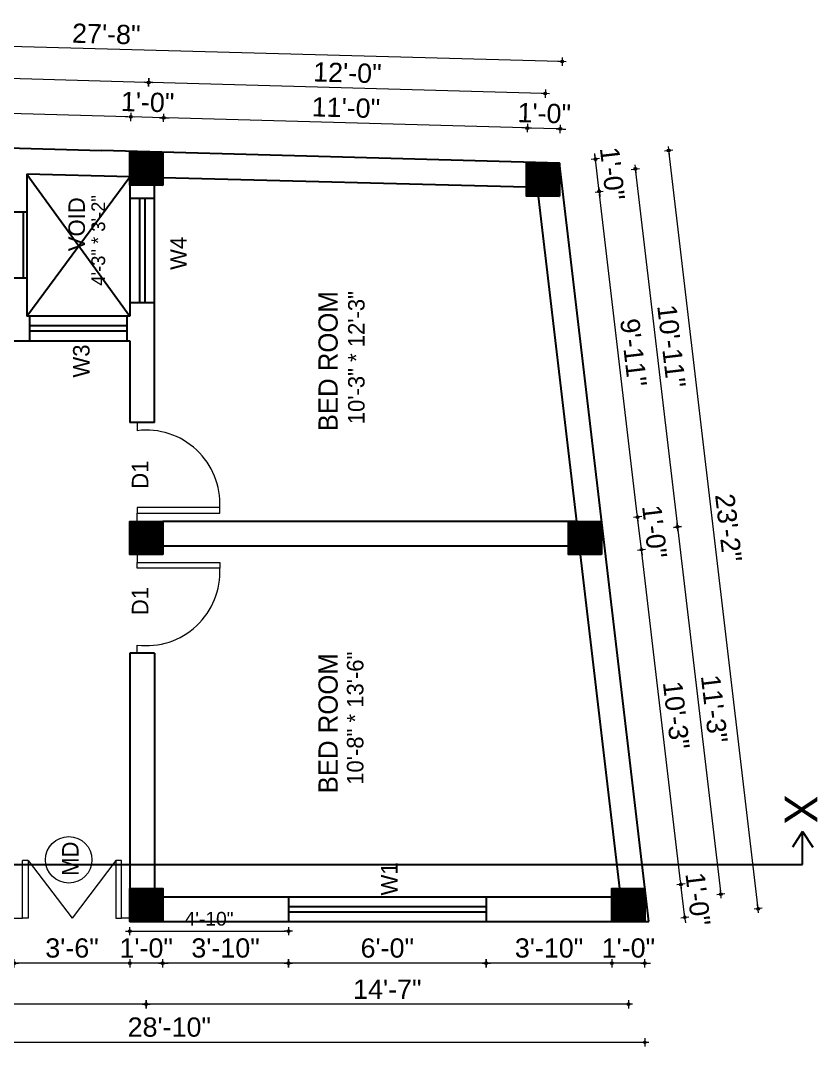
# Model space of a CAD drawing. Header units: inches. Extents: x 10143 to 33197, y -150 to 3760.
# Drawn here: x 27827 to 28117, y 1415.2 to 1788.5 of the extents above; entities that cross this region are included whole.
import ezdxf
from ezdxf.enums import TextEntityAlignment as Align

# ---------------------------------------------------------------- set-up
doc = ezdxf.new("R2010")
doc.units = ezdxf.units.IN
doc.header["$LTSCALE"] = 0.5
doc.header["$MEASUREMENT"] = 0
doc.header["$PDMODE"] = 66
for name, color, linetype, lineweight in [('0.13', 2, 'Continuous', 13), ('DW TEXT', 92, 'Continuous', 15), ('ELEVATION', 85, 'Continuous', 9), ('hatch', 9, 'Continuous', 0), ('Toilet', 7, 'Continuous', 25)]:
    doc.layers.add(name, color=color, linetype=linetype, lineweight=lineweight)
doc.styles.add('CEN', font='GOTHIC.TTF')
doc.styles.get("Standard").update_dxf_attribs({"font": 'arial.ttf'})
doc.dimstyles.new('S8', dxfattribs={"dimtxt": 5, "dimasz": 1, "dimexe": 6, "dimexo": 18, "dimgap": 1.9375, "dimtad": 1, "dimdec": 0, "dimzin": 3, "dimdsep": 46, "dimlunit": 4, "dimtxsty": 'Standard', "dimblk": 'dot 2', "dimcen": 12, "dimse1": 1, "dimse2": 1, "dimclrd": 1, "dimclre": 1, "dimclrt": 256, "dimadec": 0, "dimazin": 0, "dimtfac": 0.75, "dimtdec": 0, "dimtix": 1, "dimtmove": 1, "dimatfit": 3, "dimldrblk": 'DOT', "dimfxl": 1, "dimtolj": 1, "dimtzin": 0, "dimlwd": 9, "dimlwe": 9, "dimarcsym": 0})

# ---------------------------------------------------------------- blocks, each defined once
blk = doc.blocks.new('dot1')
at = {"layer": 'hatch'}
h = blk.add_hatch(color=256, dxfattribs=at)
edge = h.paths.add_edge_path()
edge.add_arc((0, 0), 1, 0, 360)
for p, q in [((3, 0), (-3, 0)), ((0, 3), (0, -3))]:
    blk.add_line(p, q, dxfattribs=at)
blk.add_circle((0, 0), 1, dxfattribs=at)
blk = doc.blocks.new('dot 2')
at = {"layer": 'hatch', "xscale": 0.5, "yscale": 0.5, "zscale": 0.5}
blk.add_blockref('dot1', (0, 0), dxfattribs=at)
blk = doc.blocks.new('*D2106')
at = {"layer": 'Defpoints', "color": 0, "transparency": 16777216}
for p in [(28042.2, 1460.63), (28054.2, 1460.63), (28042.2, 1445.46)]:
    blk.add_point(p, dxfattribs=at)
at = {"layer": 'Toilet', "color": 1, "lineweight": 9, "transparency": 16777216}
for p, q in [((28041.2, 1445.46), (28040.2, 1445.46)), ((28054.2, 1445.46), (28042.2, 1445.46)), ((28055.2, 1445.46), (28056.2, 1445.46))]:
    blk.add_line(p, q, dxfattribs=at)
blk.add_blockref('dot 2', (28042.2, 1445.46), dxfattribs=at)
at = {"layer": 'Toilet', "color": 1, "lineweight": 9, "transparency": 16777216, "rotation": 180}
blk.add_blockref('dot 2', (28054.2, 1445.46), dxfattribs=at)
at = {"layer": 'Toilet', "transparency": 16777216, "insert": (28048.2, 1450.97), "char_height": 7, "attachment_point": 5}
blk.add_mtext('\\A1;1\'-0"', dxfattribs=at)
blk = doc.blocks.new('_Dot')
at = {"color": 0, "linetype": 'ByBlock', "lineweight": -2}
blk.add_line((-0.5, 0), (-1, 0), dxfattribs=at)
at = {"color": 0, "linetype": 'ByBlock', "const_width": 0.5}
blk.add_lwpolyline([(-0.25, 0, 1), (0.25, 0, 1)], format="xyb", close=True, dxfattribs=at)
blk = doc.blocks.new('*D2047')
at = {"layer": 'Defpoints', "color": 0, "transparency": 16777216}
for p in [(27996.46, 1460.63), (28042.2, 1460.63), (27996.46, 1445.46)]:
    blk.add_point(p, dxfattribs=at)
at = {"layer": 'Toilet', "color": 1, "lineweight": 9, "transparency": 16777216}
blk.add_line((28041.2, 1445.46), (27997.46, 1445.46), dxfattribs=at)
at = {"layer": 'Toilet', "color": 1, "lineweight": 9, "transparency": 16777216, "rotation": 180}
blk.add_blockref('dot 2', (27996.46, 1445.46), dxfattribs=at)
at = {"layer": 'Toilet', "color": 1, "lineweight": 9, "transparency": 16777216}
blk.add_blockref('dot 2', (28042.2, 1445.46), dxfattribs=at)
at = {"layer": 'Toilet', "transparency": 16777216, "insert": (28019.33, 1450.98), "char_height": 7, "attachment_point": 5}
blk.add_mtext('\\A1;3\'-10"', dxfattribs=at)
blk = doc.blocks.new('*D2048')
at = {"layer": 'Defpoints', "color": 0, "transparency": 16777216}
for p in [(27924.46, 1460.63), (27996.46, 1460.63), (27924.46, 1445.46)]:
    blk.add_point(p, dxfattribs=at)
at = {"layer": 'Toilet', "color": 1, "lineweight": 9, "transparency": 16777216}
blk.add_line((27995.46, 1445.46), (27925.46, 1445.46), dxfattribs=at)
at = {"layer": 'Toilet', "color": 1, "lineweight": 9, "transparency": 16777216, "rotation": 180}
blk.add_blockref('dot 2', (27924.46, 1445.46), dxfattribs=at)
at = {"layer": 'Toilet', "color": 1, "lineweight": 9, "transparency": 16777216}
blk.add_blockref('dot 2', (27996.46, 1445.46), dxfattribs=at)
at = {"layer": 'Toilet', "transparency": 16777216, "insert": (27960.46, 1450.97), "char_height": 7, "attachment_point": 5}
blk.add_mtext('\\A1;6\'-0"', dxfattribs=at)
blk = doc.blocks.new('*D2049')
at = {"layer": 'Defpoints', "color": 0, "transparency": 16777216}
for p in [(27878.71, 1460.63), (27924.46, 1460.63), (27878.71, 1445.46)]:
    blk.add_point(p, dxfattribs=at)
at = {"layer": 'Toilet', "color": 1, "lineweight": 9, "transparency": 16777216}
blk.add_line((27923.46, 1445.46), (27879.71, 1445.46), dxfattribs=at)
at = {"layer": 'Toilet', "color": 1, "lineweight": 9, "transparency": 16777216, "rotation": 180}
blk.add_blockref('dot 2', (27878.71, 1445.46), dxfattribs=at)
at = {"layer": 'Toilet', "color": 1, "lineweight": 9, "transparency": 16777216}
blk.add_blockref('dot 2', (27924.46, 1445.46), dxfattribs=at)
at = {"layer": 'Toilet', "transparency": 16777216, "insert": (27901.59, 1450.98), "char_height": 7, "attachment_point": 5}
blk.add_mtext('\\A1;3\'-10"', dxfattribs=at)
blk = doc.blocks.new('*D2050')
at = {"layer": 'Defpoints', "color": 0, "transparency": 16777216}
for p in [(27866.71, 1460.63), (27878.71, 1460.63), (27866.71, 1445.46)]:
    blk.add_point(p, dxfattribs=at)
at = {"layer": 'Toilet', "color": 1, "lineweight": 9, "transparency": 16777216}
for p, q in [((27865.71, 1445.46), (27864.71, 1445.46)), ((27878.71, 1445.46), (27866.71, 1445.46)), ((27879.71, 1445.46), (27880.71, 1445.46))]:
    blk.add_line(p, q, dxfattribs=at)
blk.add_blockref('dot 2', (27866.71, 1445.46), dxfattribs=at)
at = {"layer": 'Toilet', "color": 1, "lineweight": 9, "transparency": 16777216, "rotation": 180}
blk.add_blockref('dot 2', (27878.71, 1445.46), dxfattribs=at)
at = {"layer": 'Toilet', "transparency": 16777216, "insert": (27872.71, 1450.97), "char_height": 7, "attachment_point": 5}
blk.add_mtext('\\A1;1\'-0"', dxfattribs=at)
blk = doc.blocks.new('*D2051')
at = {"layer": 'Defpoints', "color": 0, "transparency": 16777216}
for p in [(27824.71, 1460.63), (27866.71, 1460.63), (27824.71, 1445.46)]:
    blk.add_point(p, dxfattribs=at)
at = {"layer": 'Toilet', "color": 1, "lineweight": 9, "transparency": 16777216}
blk.add_line((27865.71, 1445.46), (27825.71, 1445.46), dxfattribs=at)
at = {"layer": 'Toilet', "color": 1, "lineweight": 9, "transparency": 16777216, "rotation": 180}
blk.add_blockref('dot 2', (27824.71, 1445.46), dxfattribs=at)
at = {"layer": 'Toilet', "color": 1, "lineweight": 9, "transparency": 16777216}
blk.add_blockref('dot 2', (27866.71, 1445.46), dxfattribs=at)
at = {"layer": 'Toilet', "transparency": 16777216, "insert": (27845.71, 1450.98), "char_height": 7, "attachment_point": 5}
blk.add_mtext('\\A1;3\'-6"', dxfattribs=at)
blk = doc.blocks.new('*D2054')
at = {"layer": 'Defpoints', "color": 0, "transparency": 16777216}
for p in [(27872.71, 1466.63), (28048.2, 1466.63), (27872.71, 1430.56)]:
    blk.add_point(p, dxfattribs=at)
at = {"layer": 'Toilet', "color": 1, "lineweight": 9, "transparency": 16777216}
blk.add_line((28047.2, 1430.56), (27873.71, 1430.56), dxfattribs=at)
at = {"layer": 'Toilet', "color": 1, "lineweight": 9, "transparency": 16777216, "rotation": 180}
blk.add_blockref('dot 2', (27872.71, 1430.56), dxfattribs=at)
at = {"layer": 'Toilet', "color": 1, "lineweight": 9, "transparency": 16777216}
blk.add_blockref('dot 2', (28048.2, 1430.56), dxfattribs=at)
at = {"layer": 'Toilet', "transparency": 16777216, "insert": (27960.46, 1436.02), "char_height": 7, "attachment_point": 5}
blk.add_mtext('\\A1;14\'-7"', dxfattribs=at)
blk = doc.blocks.new('*D2055')
at = {"layer": 'Defpoints', "color": 0, "transparency": 16777216}
for p in [(27714.03, 1466.63), (27872.71, 1466.63), (27714.03, 1430.56)]:
    blk.add_point(p, dxfattribs=at)
at = {"layer": 'Toilet', "color": 1, "lineweight": 9, "transparency": 16777216}
blk.add_line((27871.71, 1430.56), (27715.03, 1430.56), dxfattribs=at)
at = {"layer": 'Toilet', "color": 1, "lineweight": 9, "transparency": 16777216, "rotation": 180}
blk.add_blockref('dot 2', (27714.03, 1430.56), dxfattribs=at)
at = {"layer": 'Toilet', "color": 1, "lineweight": 9, "transparency": 16777216}
blk.add_blockref('dot 2', (27872.71, 1430.56), dxfattribs=at)
at = {"layer": 'Toilet', "transparency": 16777216, "insert": (27793.37, 1436.08), "char_height": 7, "attachment_point": 5}
blk.add_mtext('\\A1;13\'-3"', dxfattribs=at)
blk = doc.blocks.new('*D2056')
at = {"layer": 'Defpoints', "color": 0, "transparency": 16777216}
for p in [(27708.03, 1460.63), (28054.2, 1460.63), (27708.03, 1416.69)]:
    blk.add_point(p, dxfattribs=at)
at = {"layer": 'Toilet', "color": 1, "lineweight": 9, "transparency": 16777216}
blk.add_line((28053.2, 1416.69), (27709.03, 1416.69), dxfattribs=at)
at = {"layer": 'Toilet', "color": 1, "lineweight": 9, "transparency": 16777216, "rotation": 180}
blk.add_blockref('dot 2', (27708.03, 1416.69), dxfattribs=at)
at = {"layer": 'Toilet', "color": 1, "lineweight": 9, "transparency": 16777216}
blk.add_blockref('dot 2', (28054.2, 1416.69), dxfattribs=at)
at = {"layer": 'Toilet', "transparency": 16777216, "insert": (27881.12, 1422.2), "char_height": 7, "attachment_point": 5}
blk.add_mtext('\\A1;28\'-10"', dxfattribs=at)
blk = doc.blocks.new('*D2057')
at = {"layer": 'Defpoints', "color": 0, "transparency": 16777216}
for p in [(28054.2, 1472.63), (28067.32, 1474.17), (28055.62, 1460.63)]:
    blk.add_point(p, dxfattribs=at)
at = {"layer": 'Toilet', "color": 1, "lineweight": 9, "transparency": 16777216}
for p, q in [((28067.2, 1475.17), (28067.08, 1476.16)), ((28068.73, 1462.17), (28067.32, 1474.17)), ((28068.85, 1461.18), (28068.97, 1460.19))]:
    blk.add_line(p, q, dxfattribs=at)
for p, rotation in [((28067.32, 1474.17), 276.7273510482261), ((28068.73, 1462.17), 96.72735104822614)]:
    blk.add_blockref('dot 2', p, dxfattribs=dict(at, rotation=rotation))
at = {"layer": 'Toilet', "transparency": 16777216, "insert": (28073.5, 1468.82), "char_height": 7, "attachment_point": 5, "rotation": 276.7274}
blk.add_mtext('\\A1;1\'-0"', dxfattribs=at)
blk = doc.blocks.new('*D2058')
at = {"layer": 'Defpoints', "color": 0, "transparency": 16777216}
for p in [(28038.44, 1594.25), (28052.95, 1595.96), (28054.2, 1472.63)]:
    blk.add_point(p, dxfattribs=at)
at = {"layer": 'Toilet', "color": 1, "lineweight": 9, "transparency": 16777216}
blk.add_line((28067.2, 1475.17), (28053.07, 1594.97), dxfattribs=at)
for p, rotation in [((28052.95, 1595.96), 96.72735104827724), ((28067.32, 1474.17), 276.7273510482772)]:
    blk.add_blockref('dot 2', p, dxfattribs=dict(at, rotation=rotation))
at = {"layer": 'Toilet', "transparency": 16777216, "insert": (28065.61, 1535.71), "char_height": 7, "attachment_point": 5, "rotation": 276.7274}
blk.add_mtext('\\A1;10\'-3"', dxfattribs=at)
blk = doc.blocks.new('*D2059')
at = {"layer": 'Defpoints', "color": 0, "transparency": 16777216}
for p in [(28038.44, 1606.25), (28051.56, 1607.8), (28038.44, 1594.25)]:
    blk.add_point(p, dxfattribs=at)
at = {"layer": 'Toilet', "color": 1, "lineweight": 9, "transparency": 16777216}
for p, q in [((28051.44, 1608.79), (28051.32, 1609.78)), ((28052.95, 1595.96), (28051.56, 1607.8)), ((28053.07, 1594.97), (28053.19, 1593.97))]:
    blk.add_line(p, q, dxfattribs=at)
for p, rotation in [((28051.56, 1607.8), 276.7273510482772), ((28052.95, 1595.96), 96.72735104827724)]:
    blk.add_blockref('dot 2', p, dxfattribs=dict(at, rotation=rotation))
at = {"layer": 'Toilet', "transparency": 16777216, "insert": (28057.73, 1602.52), "char_height": 7, "attachment_point": 5, "rotation": 276.7274}
blk.add_mtext('\\A1;1\'-0"', dxfattribs=at)
blk = doc.blocks.new('*D2060')
at = {"layer": 'Defpoints', "color": 0, "transparency": 16777216}
for p in [(28037.58, 1726.24), (28023.08, 1724.53), (28038.44, 1606.25)]:
    blk.add_point(p, dxfattribs=at)
at = {"layer": 'Toilet', "color": 1, "lineweight": 9, "transparency": 16777216}
blk.add_line((28051.44, 1608.79), (28037.7, 1725.25), dxfattribs=at)
for p, rotation in [((28037.58, 1726.24), 96.72735104827724), ((28051.56, 1607.8), 276.7273510482772)]:
    blk.add_blockref('dot 2', p, dxfattribs=dict(at, rotation=rotation))
at = {"layer": 'Toilet', "transparency": 16777216, "insert": (28050.04, 1667.66), "char_height": 7, "attachment_point": 5, "rotation": 276.7274}
blk.add_mtext('\\A1;9\'-11"', dxfattribs=at)
blk = doc.blocks.new('*D2061')
at = {"layer": 'Defpoints', "color": 0, "transparency": 16777216}
for p in [(28023.08, 1736.53), (28036.19, 1738.07), (28023.08, 1724.53)]:
    blk.add_point(p, dxfattribs=at)
at = {"layer": 'Toilet', "color": 1, "lineweight": 9, "transparency": 16777216}
for p, q in [((28036.07, 1739.07), (28035.95, 1740.06)), ((28037.58, 1726.24), (28036.19, 1738.07)), ((28037.7, 1725.25), (28037.82, 1724.25))]:
    blk.add_line(p, q, dxfattribs=at)
for p, rotation in [((28036.19, 1738.07), 276.7273510482772), ((28037.58, 1726.24), 96.72735104827724)]:
    blk.add_blockref('dot 2', p, dxfattribs=dict(at, rotation=rotation))
at = {"layer": 'Toilet', "transparency": 16777216, "insert": (28042.36, 1732.8), "char_height": 7, "attachment_point": 5, "rotation": 276.7274}
blk.add_mtext('\\A1;1\'-0"', dxfattribs=at)
blk = doc.blocks.new('*D2062')
at = {"layer": 'Defpoints', "color": 0, "transparency": 16777216}
for p in [(28017.08, 1730.53), (28066.08, 1604.22), (28032.44, 1600.25)]:
    blk.add_point(p, dxfattribs=at)
at = {"layer": 'Toilet', "color": 1, "lineweight": 9, "transparency": 16777216}
blk.add_line((28050.83, 1733.5), (28065.97, 1605.21), dxfattribs=at)
for p, rotation in [((28050.72, 1734.5), 96.72735104822522), ((28066.08, 1604.22), 276.7273510482252)]:
    blk.add_blockref('dot 2', p, dxfattribs=dict(at, rotation=rotation))
at = {"layer": 'Toilet', "transparency": 16777216, "insert": (28063.87, 1670), "char_height": 7, "attachment_point": 5, "rotation": 276.7274}
blk.add_mtext('\\A1;10\'-11"', dxfattribs=at)
blk = doc.blocks.new('*D2063')
at = {"layer": 'Defpoints', "color": 0, "transparency": 16777216}
for p in [(28032.44, 1600.25), (28081.85, 1470.6), (28048.2, 1466.63)]:
    blk.add_point(p, dxfattribs=at)
at = {"layer": 'Toilet', "color": 1, "lineweight": 9, "transparency": 16777216}
blk.add_line((28066.2, 1603.22), (28081.73, 1471.59), dxfattribs=at)
for p, rotation in [((28066.08, 1604.22), 96.72735104827724), ((28081.85, 1470.6), 276.7273510482772)]:
    blk.add_blockref('dot 2', p, dxfattribs=dict(at, rotation=rotation))
at = {"layer": 'Toilet', "transparency": 16777216, "insert": (28079.44, 1538.05), "char_height": 7, "attachment_point": 5, "rotation": 276.7274}
blk.add_mtext('\\A1;11\'-3"', dxfattribs=at)
blk = doc.blocks.new('*D2064')
at = {"layer": 'Defpoints', "color": 0, "transparency": 16777216}
for p in [(28062.87, 1741.22), (28023.08, 1736.53), (28055.62, 1460.63)]:
    blk.add_point(p, dxfattribs=at)
at = {"layer": 'Toilet', "color": 1, "lineweight": 9, "transparency": 16777216}
blk.add_line((28095.3, 1466.31), (28062.99, 1740.23), dxfattribs=at)
for p, rotation in [((28062.87, 1741.22), 96.72735104822537), ((28095.42, 1465.32), 276.7273510482254)]:
    blk.add_blockref('dot 2', p, dxfattribs=dict(at, rotation=rotation))
at = {"layer": 'Toilet', "transparency": 16777216, "insert": (28084.62, 1603.92), "char_height": 7, "attachment_point": 5, "rotation": 276.7274}
blk.add_mtext('\\A1;23\'-2"', dxfattribs=at)
blk = doc.blocks.new('*D2065')
at = {"layer": 'Defpoints', "color": 0, "transparency": 16777216}
for p in [(27873.59, 1765.96), (27872.71, 1734.57), (28017.08, 1730.53)]:
    blk.add_point(p, dxfattribs=at)
at = {"layer": 'Toilet', "color": 1, "lineweight": 9, "transparency": 16777216}
blk.add_line((28016.96, 1761.94), (27874.59, 1765.93), dxfattribs=at)
for p, rotation in [((27873.59, 1765.96), 178.3940478382747), ((28017.95, 1761.91), 358.3940478382747)]:
    blk.add_blockref('dot 2', p, dxfattribs=dict(at, rotation=rotation))
at = {"layer": 'Toilet', "transparency": 16777216, "insert": (27945.93, 1769.44), "char_height": 7, "attachment_point": 5, "rotation": 358.394}
blk.add_mtext('\\A1;12\'-0"', dxfattribs=at)
blk = doc.blocks.new('*D2066')
at = {"layer": 'Defpoints', "color": 0, "transparency": 16777216}
for p in [(27697.86, 1770.88), (27696.98, 1739.5), (27872.71, 1734.57)]:
    blk.add_point(p, dxfattribs=at)
at = {"layer": 'Toilet', "color": 1, "lineweight": 9, "transparency": 16777216}
blk.add_line((27872.59, 1765.98), (27698.86, 1770.85), dxfattribs=at)
for p, rotation in [((27697.86, 1770.88), 178.3940478382136), ((27873.59, 1765.96), 358.3940478382136)]:
    blk.add_blockref('dot 2', p, dxfattribs=dict(at, rotation=rotation))
at = {"layer": 'Toilet', "transparency": 16777216, "insert": (27785.88, 1773.93), "char_height": 7, "attachment_point": 5, "rotation": 358.394}
blk.add_mtext('\\A1;14\'-8"', dxfattribs=at)
blk = doc.blocks.new('*D2040')
at = {"layer": 'Defpoints', "color": 0, "transparency": 16777216}
for p in [(28011.43, 1749.37), (28011.08, 1736.86), (28023.08, 1736.53)]:
    blk.add_point(p, dxfattribs=at)
at = {"layer": 'Toilet', "color": 1, "lineweight": 9, "transparency": 16777216}
for p, q in [((28010.43, 1749.4), (28009.43, 1749.43)), ((28023.43, 1749.04), (28011.43, 1749.37)), ((28024.43, 1749.01), (28025.43, 1748.98))]:
    blk.add_line(p, q, dxfattribs=at)
for p, rotation in [((28011.43, 1749.37), 358.3940478382726), ((28023.43, 1749.04), 178.3940478382726)]:
    blk.add_blockref('dot 2', p, dxfattribs=dict(at, rotation=rotation))
at = {"layer": 'Toilet', "transparency": 16777216, "insert": (28017.58, 1754.71), "char_height": 7, "attachment_point": 5, "rotation": 358.394}
blk.add_mtext('\\A1;1\'-0"', dxfattribs=at)
blk = doc.blocks.new('*D2067')
at = {"layer": 'Defpoints', "color": 0, "transparency": 16777216}
for p in [(27879.06, 1753.08), (27878.71, 1740.57), (28011.08, 1736.86)]:
    blk.add_point(p, dxfattribs=at)
at = {"layer": 'Toilet', "color": 1, "lineweight": 9, "transparency": 16777216}
blk.add_line((28010.43, 1749.4), (27880.06, 1753.06), dxfattribs=at)
for p, rotation in [((27879.06, 1753.08), 178.3940478382136), ((28011.43, 1749.37), 358.3940478382136)]:
    blk.add_blockref('dot 2', p, dxfattribs=dict(at, rotation=rotation))
at = {"layer": 'Toilet', "transparency": 16777216, "insert": (27945.4, 1756.74), "char_height": 7, "attachment_point": 5, "rotation": 358.394}
blk.add_mtext('\\A1;11\'-0"', dxfattribs=at)
blk = doc.blocks.new('*D2068')
at = {"layer": 'Defpoints', "color": 0, "transparency": 16777216}
for p in [(27867.07, 1753.42), (27866.71, 1740.57), (27878.71, 1740.57)]:
    blk.add_point(p, dxfattribs=at)
at = {"layer": 'Toilet', "color": 1, "lineweight": 9, "transparency": 16777216}
for p, q in [((27866.07, 1753.45), (27865.07, 1753.48)), ((27879.06, 1753.08), (27867.07, 1753.42)), ((27880.06, 1753.06), (27881.06, 1753.03))]:
    blk.add_line(p, q, dxfattribs=at)
for p, rotation in [((27867.07, 1753.42), 358.3940478382136), ((27879.06, 1753.08), 178.3940478382136)]:
    blk.add_blockref('dot 2', p, dxfattribs=dict(at, rotation=rotation))
at = {"layer": 'Toilet', "transparency": 16777216, "insert": (27873.22, 1758.76), "char_height": 7, "attachment_point": 5, "rotation": 358.394}
blk.add_mtext('\\A1;1\'-0"', dxfattribs=at)
blk = doc.blocks.new('*D2069')
at = {"layer": 'Defpoints', "color": 0, "transparency": 16777216}
for p in [(27703.33, 1758.01), (27702.98, 1745.5), (27866.71, 1740.57)]:
    blk.add_point(p, dxfattribs=at)
at = {"layer": 'Toilet', "color": 1, "lineweight": 9, "transparency": 16777216}
blk.add_line((27866.07, 1753.45), (27704.33, 1757.98), dxfattribs=at)
for p, rotation in [((27703.33, 1758.01), 178.3940478382136), ((27867.07, 1753.42), 358.3940478382136)]:
    blk.add_blockref('dot 2', p, dxfattribs=dict(at, rotation=rotation))
at = {"layer": 'Toilet', "transparency": 16777216, "insert": (27785.36, 1761.23), "char_height": 7, "attachment_point": 5, "rotation": 358.394}
blk.add_mtext('\\A1;13\'-8"', dxfattribs=at)
blk = doc.blocks.new('*D2071')
at = {"layer": 'Defpoints', "color": 0, "transparency": 16777216}
for p in [(27691.98, 1782.52), (27690.98, 1745.5), (28023.08, 1736.53)]:
    blk.add_point(p, dxfattribs=at)
at = {"layer": 'Toilet', "color": 1, "lineweight": 9, "transparency": 16777216}
blk.add_line((28023.08, 1773.57), (27692.98, 1782.49), dxfattribs=at)
for p, rotation in [((27691.98, 1782.52), 178.452048590756), ((28024.08, 1773.54), 358.452048590756)]:
    blk.add_blockref('dot 2', p, dxfattribs=dict(at, rotation=rotation))
at = {"layer": 'Toilet', "transparency": 16777216, "insert": (27858.18, 1783.54), "char_height": 7, "attachment_point": 5, "rotation": 358.452}
blk.add_mtext('\\A1;27\'-8"', dxfattribs=at)
blk = doc.blocks.new('*D2042')
at = {"layer": 'Defpoints', "color": 0, "transparency": 16777216}
for p in [(27866.71, 1460.63), (27924.46, 1460.63), (27924.46, 1457.13)]:
    blk.add_point(p, dxfattribs=at)
at = {"layer": 'Toilet', "color": 1, "lineweight": 9, "transparency": 16777216}
blk.add_line((27867.71, 1457.13), (27923.46, 1457.13), dxfattribs=at)
at = {"layer": 'Toilet', "color": 1, "lineweight": 9, "transparency": 16777216, "rotation": 180}
blk.add_blockref('dot 2', (27866.71, 1457.13), dxfattribs=at)
at = {"layer": 'Toilet', "color": 1, "lineweight": 9, "transparency": 16777216}
blk.add_blockref('dot 2', (27924.46, 1457.13), dxfattribs=at)
at = {"layer": 'Toilet', "transparency": 16777216, "insert": (27895.59, 1461.62), "char_height": 5, "attachment_point": 5}
blk.add_mtext('\\A1;4\'-10"', dxfattribs=at)

msp = doc.modelspace()

# ---------------------------------------------------------------- hatches: boundary and pattern name
at = {"layer": 'Toilet'}
h = msp.add_hatch(dxfattribs=at)
h.set_pattern_fill('ANSI31', color=256, angle=180)
h.set_pattern_definition([(225, (31440.34766, 1719.47593), (0.0883883476, -0.0883883476), [])])
h.paths.add_polyline_path([(28042.2, 1460.63), (28054.2, 1460.63), (28054.2, 1472.63), (28042.2, 1472.63)])
h.paths.add_polyline_path([(27878.71, 1460.63), (27878.71, 1472.63), (27866.71, 1472.63), (27866.71, 1460.63)])
h.paths.add_polyline_path([(27720.03, 1472.63), (27708.03, 1472.63), (27708.03, 1460.63), (27720.03, 1460.63)])
h.paths.add_polyline_path([(27711.68, 1606.25), (27699.68, 1606.25), (27699.68, 1594.25), (27711.68, 1594.25)])
h.paths.add_polyline_path([(27866.71, 1728.57), (27878.71, 1728.57), (27878.71, 1740.57), (27866.71, 1740.57)])
h.paths.add_polyline_path([(28023.08, 1724.53), (28023.08, 1736.53), (28011.08, 1736.53), (28011.08, 1724.53)])
h.paths.add_polyline_path([(28026.44, 1606.25), (28026.44, 1594.25), (28038.44, 1594.25), (28038.44, 1606.25)])
h.paths.add_polyline_path([(27878.71, 1606.25), (27866.71, 1606.25), (27866.71, 1594.25), (27878.71, 1594.25)])

# ---------------------------------------------------------------- linework, layer by layer
at = {"layer": '0.13', "color": 0, "ltscale": 0.5}
for p, q in [((27866.71, 1642.25), (27875.46, 1642.25)), ((27866.71, 1606.25), (27870.71, 1606.25)), ((27866.71, 1594.25), (27870.71, 1594.25)), ((27866.71, 1558.25), (27875.46, 1558.25)), ((27866.71, 1464.63), (27866.71, 1460.63))]:
    msp.add_line(p, q, dxfattribs=at)
at = {"layer": 'ELEVATION', "color": 146, "ltscale": 0.25, "true_color": 0x105689}
for p, q in [((27869.47, 1642.25), (27869.47, 1639.25)), ((27899.47, 1611.25), (27869.47, 1611.25)), ((27869.47, 1611.25), (27869.47, 1609.25)), ((27869.47, 1606.25), (27869.47, 1609.25)), ((27869.47, 1609.25), (27899.47, 1609.25)), ((27899.47, 1609.25), (27899.47, 1611.25)), ((27869.47, 1594.25), (27869.47, 1591.25)), ((27869.47, 1591.25), (27899.47, 1591.25)), ((27869.47, 1589.25), (27869.47, 1591.25)), ((27899.47, 1591.25), (27899.47, 1589.25)), ((27899.47, 1589.25), (27869.47, 1589.25)), ((27869.47, 1558.25), (27869.47, 1561.25)), ((27827.71, 1461.87), (27827.71, 1482.87)), ((27829.71, 1482.87), (27827.71, 1482.87)), ((27829.71, 1482.87), (27829.71, 1461.87)), ((27829.71, 1482.87), (27845.71, 1461.87)), ((27861.71, 1482.87), (27845.71, 1461.87)), ((27861.71, 1482.87), (27861.71, 1461.87)), ((27863.71, 1482.87), (27861.71, 1482.87)), ((27863.71, 1461.87), (27863.71, 1482.87)), ((27824.71, 1461.87), (27827.71, 1461.87)), ((27829.71, 1461.87), (27827.71, 1461.87)), ((27861.71, 1461.87), (27863.71, 1461.87)), ((27866.71, 1461.87), (27863.71, 1461.87))]:
    msp.add_line(p, q, dxfattribs=at)
at = {"layer": 'ELEVATION'}
msp.add_circle((27844.51, 1483.1), 8.46, dxfattribs=at)
at = {"layer": 'ELEVATION', "color": 146, "ltscale": 0.25, "true_color": 0x105689}
for centre, start, end in [((27872.76, 1612.7), 356.8879, 97.062), ((27872.76, 1587.8), 262.938, 3.1121)]:
    msp.add_arc(centre, 26.75, start, end, dxfattribs=at)
at = {"layer": 'Toilet'}
for p, q in [((27796.44, 1742.88), (27856.44, 1741.2)), ((28023.08, 1736.53), (27856.44, 1741.2)), ((27857.71, 1741.17), (27857.71, 1741.16)), ((28011.08, 1727.85), (28011.08, 1736.86)), ((28055.62, 1460.63), (28023.08, 1736.53)), ((27866.71, 1731.62), (27829.21, 1732.6)), ((27829.21, 1732.6), (27829.21, 1680.92)), ((27829.21, 1732.6), (27866.71, 1680.92)), ((27829.21, 1680.92), (27866.71, 1731.62)), ((27866.71, 1728.57), (27866.71, 1680.92)), ((27875.71, 1642.25), (27875.71, 1728.57)), ((28011.08, 1727.85), (27878.71, 1731.31)), ((27875.71, 1723.75), (27866.71, 1723.75)), ((27870.21, 1723.75), (27870.21, 1685.75)), ((27872.21, 1723.75), (27872.21, 1685.75)), ((28029.38, 1606.25), (28015.43, 1724.53)), ((27829.21, 1718.76), (27824.71, 1718.76)), ((27827.96, 1718.76), (27827.96, 1694.76)), ((27829.21, 1694.76), (27824.71, 1694.76)), ((27875.71, 1685.75), (27866.71, 1685.75)), ((27866.71, 1680.92), (27829.21, 1680.92)), ((27830.21, 1680.92), (27830.21, 1671.92)), ((27865.71, 1680.92), (27865.71, 1671.92)), ((27865.71, 1677.42), (27830.21, 1677.42)), ((27865.71, 1675.42), (27830.21, 1675.42)), ((27824.71, 1671.92), (27866.71, 1671.92)), ((27866.71, 1671.92), (27866.71, 1642.25)), ((27875.71, 1642.25), (27866.71, 1642.25)), ((28029.56, 1606.25), (27878.71, 1606.25)), ((28026.44, 1597.25), (27878.71, 1597.25)), ((28045.14, 1472.63), (28030.8, 1594.25)), ((27866.71, 1558.25), (27866.71, 1472.63)), ((27875.71, 1558.25), (27866.71, 1558.25)), ((27875.71, 1558.25), (27875.71, 1472.63)), ((28111.58, 1493.38), (28107.88, 1487.71)), ((28111.58, 1481.38), (28111.58, 1493.38)), ((28111.58, 1493.38), (28115.28, 1487.71)), ((27652.54, 1481.38), (28111.58, 1481.38)), ((27878.71, 1469.63), (28042.2, 1469.63)), ((27924.46, 1469.63), (27924.46, 1460.63)), ((27996.46, 1469.63), (27996.46, 1460.63)), ((27924.46, 1466.13), (27996.46, 1466.13)), ((27924.46, 1464.13), (27996.46, 1464.13)), ((27866.71, 1460.63), (28055.62, 1460.63))]:
    msp.add_line(p, q, dxfattribs=at)
for points in [[(27878.71, 1728.57), (27866.71, 1728.57), (27866.71, 1740.57), (27878.71, 1740.57)], [(28023.08, 1724.53), (28011.08, 1724.53), (28011.08, 1736.53), (28023.08, 1736.53)], [(27878.71, 1594.25), (27866.71, 1594.25), (27866.71, 1606.25), (27878.71, 1606.25)], [(28038.44, 1594.25), (28026.44, 1594.25), (28026.44, 1606.25), (28038.44, 1606.25)], [(27878.71, 1460.63), (27866.71, 1460.63), (27866.71, 1472.63), (27878.71, 1472.63)], [(28054.2, 1460.63), (28042.2, 1460.63), (28042.2, 1472.63), (28054.2, 1472.63)]]:
    msp.add_lwpolyline(points, close=True, dxfattribs=at)

# ---------------------------------------------------------------- texts
at = {"layer": 'DW TEXT', "ltscale": 0.13, "style": 'CEN'}
for s, height, rotation, p in [('4\'-3" * 3\'-2"', 5, 90, (27855.25, 1708.48)), ('VOID', 6, 90, (27847.4, 1714.35)), ('W4', 6, 90, (27884.45, 1703.76)), ('BED ROOM', 7, 90, (27938.89, 1664.52)), ('10\'-3" * 12\'-3"', 6, 90, (27949.18, 1665.82)), ('W3', 6, 90, (27849.08, 1664.59)), ('D1', 6, 90, (27870.47, 1623.25)), ('D1', 6, 90, (27870.47, 1577.25)), ('BED ROOM', 7, 90, (27938.89, 1532.78)), ('10\'-8" * 13\'-6"', 6, 90, (27948.76, 1534.62)), ('X', 12, 270, (28111.02, 1501.43)), ('MD', 6, 90, (27845.08, 1483.51)), ('W1', 6, 90, (27961.19, 1476.15))]:
    msp.add_text(s, height=height, rotation=rotation, dxfattribs=at).set_placement(p, align=Align.MIDDLE_CENTER)

# ---------------------------------------------------------------- dimensions: what is measured, and where the dimension line sits
at = {"layer": 'Toilet'}
for p1, p2, distance, picture, middle in [((28023.08, 1736.53), (27690.98, 1745.5), -37.03, '*D2071', (27858.18, 1783.54)), ((28017.08, 1730.53), (27872.71, 1734.57), -31.39, '*D2065', (27945.93, 1769.44)), ((28023.08, 1736.53), (28011.08, 1736.86), -12.51, '*D2040', (28017.58, 1754.71)), ((28055.62, 1460.63), (28023.08, 1736.53), -40.07, '*D2064', (28084.62, 1603.92)), ((28017.08, 1730.53), (28032.44, 1600.25), 33.88, '*D2062', (28063.87, 1670)), ((28055.62, 1460.63), (28054.2, 1472.63), -13.2, '*D2057', (28073.5, 1468.82))]:
    dim = msp.add_aligned_dim(p1=p1, p2=p2, distance=distance, dimstyle='S8', override={"dimtxt": 7, "dimfxl": 2, "dimfxlon": 1, "dimarcsym": 1}, dxfattribs=at)
    dim.commit()
    dim.dimension.update_dxf_attribs({"geometry": picture, "text_midpoint": middle})
for base, p1, p2, angle, override, picture, middle in [((27697.86, 1770.88), (27872.71, 1734.57), (27696.98, 1739.5), 358.394, {"dimtxt": 7, "dimfxl": 2, "dimfxlon": 1, "dimarcsym": 1}, '*D2066', (27785.88, 1773.93)), ((27703.33, 1758.01), (27866.71, 1740.57), (27702.98, 1745.5), 358.394, {"dimtxt": 7, "dimfxl": 2, "dimfxlon": 1, "dimarcsym": 1}, '*D2069', (27785.36, 1761.23)), ((27867.07, 1753.42), (27878.71, 1740.57), (27866.71, 1740.57), 358.394, {"dimtxt": 7, "dimfxl": 2, "dimfxlon": 1, "dimarcsym": 1}, '*D2068', (27873.22, 1758.76)), ((27879.06, 1753.08), (28011.08, 1736.86), (27878.71, 1740.57), 358.394, {"dimtxt": 7, "dimfxl": 2, "dimfxlon": 1, "dimarcsym": 1}, '*D2067', (27945.4, 1756.74)), ((28036.19, 1738.07), (28023.08, 1724.53), (28023.08, 1736.53), 276.7274, {"dimtxt": 7, "dimfxl": 2, "dimfxlon": 1, "dimarcsym": 1}, '*D2061', (28042.36, 1732.8)), ((28037.58, 1726.24), (28038.44, 1606.25), (28023.08, 1724.53), 276.7274, {"dimtxt": 7, "dimfxl": 2, "dimfxlon": 1, "dimarcsym": 1}, '*D2060', (28050.04, 1667.66)), ((28051.56, 1607.8), (28038.44, 1594.25), (28038.44, 1606.25), 276.7274, {"dimtxt": 7, "dimfxl": 2, "dimfxlon": 1, "dimarcsym": 1}, '*D2059', (28057.73, 1602.52)), ((28081.85, 1470.6), (28032.44, 1600.25), (28048.2, 1466.63), 96.7274, {"dimtxt": 7, "dimfxl": 2, "dimfxlon": 1, "dimarcsym": 1}, '*D2063', (28079.44, 1538.05)), ((28052.95, 1595.96), (28054.2, 1472.63), (28038.44, 1594.25), 276.7274, {"dimtxt": 7, "dimfxl": 2, "dimfxlon": 1, "dimarcsym": 1}, '*D2058', (28065.61, 1535.71)), ((27714.03, 1430.56), (27872.71, 1466.63), (27714.03, 1466.63), 180, {"dimtxt": 7, "dimfxl": 2, "dimfxlon": 1, "dimarcsym": 1}, '*D2055', (27793.37, 1436.08)), ((27924.46, 1457.13), (27866.71, 1460.63), (27924.46, 1460.63), 180, {"dimfxl": 2, "dimfxlon": 1, "dimarcsym": 1}, '*D2042', (27895.59, 1461.62)), ((27872.71, 1430.56), (28048.2, 1466.63), (27872.71, 1466.63), 180, {"dimtxt": 7, "dimfxl": 2, "dimfxlon": 1, "dimarcsym": 1}, '*D2054', (27960.46, 1436.02)), ((27708.03, 1416.69), (28054.2, 1460.63), (27708.03, 1460.63), 180, {"dimtxt": 7, "dimfxl": 2, "dimfxlon": 1, "dimarcsym": 1}, '*D2056', (27881.12, 1422.2)), ((27824.71, 1445.46), (27866.71, 1460.63), (27824.71, 1460.63), 180, {"dimtxt": 7, "dimfxl": 2, "dimfxlon": 1, "dimarcsym": 1}, '*D2051', (27845.71, 1450.98)), ((27866.71, 1445.46), (27878.71, 1460.63), (27866.71, 1460.63), 180, {"dimtxt": 7, "dimfxl": 2, "dimfxlon": 1, "dimarcsym": 1}, '*D2050', (27872.71, 1450.97)), ((27878.71, 1445.46), (27924.46, 1460.63), (27878.71, 1460.63), 180, {"dimtxt": 7, "dimfxl": 2, "dimfxlon": 1, "dimarcsym": 1}, '*D2049', (27901.59, 1450.98)), ((27924.46, 1445.46), (27996.46, 1460.63), (27924.46, 1460.63), 180, {"dimtxt": 7, "dimfxl": 2, "dimfxlon": 1, "dimarcsym": 1}, '*D2048', (27960.46, 1450.97)), ((27996.46, 1445.46), (28042.2, 1460.63), (27996.46, 1460.63), 180, {"dimtxt": 7, "dimfxl": 2, "dimfxlon": 1, "dimarcsym": 1}, '*D2047', (28019.33, 1450.98)), ((28042.2, 1445.46), (28054.2, 1460.63), (28042.2, 1460.63), 180, {"dimtxt": 7, "dimfxl": 2, "dimfxlon": 1, "dimarcsym": 1}, '*D2106', (28048.2, 1450.97))]:
    dim = msp.add_linear_dim(base=base, p1=p1, p2=p2, angle=angle, dimstyle='S8', override=override, dxfattribs=at)
    dim.commit()
    dim.dimension.update_dxf_attribs({"geometry": picture, "text_midpoint": middle})

doc.saveas('drawing.dxf')
